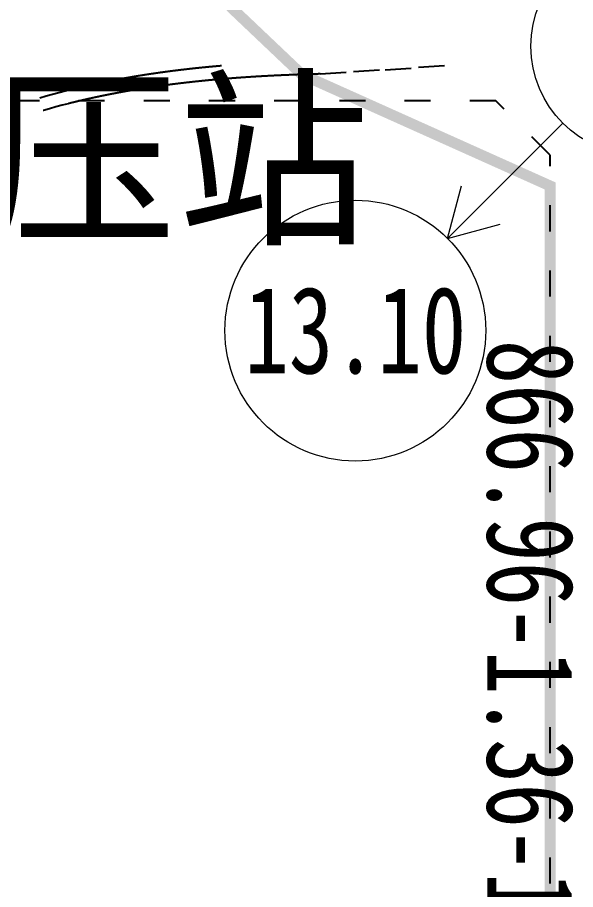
# Model space of a CAD drawing. Header units: millimetres. Extents: x 19715 to 35549, y 3563 to 14826.
# Drawn here: x 21489.4 to 21746.2, y 9319.4 to 9720.6 of the extents above; entities that cross this region are included whole.
import ezdxf
from ezdxf.enums import TextEntityAlignment as Align

# ---------------------------------------------------------------- set-up
doc = ezdxf.new("R2010")
doc.units = ezdxf.units.MM
doc.linetypes.add('ACAD_ISO03W100', pattern=[30, 12, -18])
doc.linetypes.add('BORDER', pattern=[44.45, 12.7, -6.35, 12.7, -6.35, 0, -6.35])
doc.layers.get('0').update_dxf_attribs({"linetype": 'ACAD_ISO03W100'})
for name, color, linetype, lineweight in [('下管段标注', 93, 'Continuous', 13), ('节点', 30, 'Continuous', 13), ('节点流量', 40, 'Continuous', 13)]:
    doc.layers.add(name, color=color, linetype=linetype, lineweight=lineweight)
doc.styles.add('样式 2', font='simhei.ttf')
doc.styles.add('管段仿宋', font='simfang.ttf', dxfattribs={"width": 0.75})
doc.styles.add('节点仿宋', font='simfang.ttf', dxfattribs={"width": 0.75})

msp = doc.modelspace()

# ---------------------------------------------------------------- linework, layer by layer
at = {"linetype": 'BORDER', "ltscale": 5, "const_width": 5}
msp.add_lwpolyline([(21587.23, 9725.65), (21620.22, 9694.34), (21734.48, 9643.08), (21734.5, 8162.89), (22589.98, 7880.12), (24215.66, 7317.16), (24497.44, 7317.16)], dxfattribs=at)
for points in [[(21583.31, 9698.32, 0.000099), (21583.06, 9698.3, 0.000296), (21582.37, 9698.24, 0.000292), (21581.67, 9698.18, 0.0003), (21580.98, 9698.12, 0.000296), (21580.28, 9698.06, 0.000304), (21579.58, 9697.99, 0.0003), (21578.88, 9697.93, 0.000308), (21578.19, 9697.86, 0.000304), (21577.49, 9697.8, 0.000312), (21576.8, 9697.73, 0.000308), (21576.09, 9697.66, 0.000316), (21575.4, 9697.59, 0.000312), (21574.7, 9697.53, 0.00032), (21574.01, 9697.46, 0.000316), (21573.31, 9697.38, 0.000324), (21572.62, 9697.31, 0.00032), (21571.92, 9697.24, 0.000328), (21571.22, 9697.17, 0.000324), (21570.52, 9697.09, 0.000332), (21569.83, 9697.02, 0.000328), (21569.13, 9696.94, 0.000336), (21568.44, 9696.86, 0.000332), (21567.74, 9696.78, 0.00034), (21567.05, 9696.7, 0.000336), (21566.35, 9696.62, 0.000344), (21565.66, 9696.54, 0.00034), (21564.96, 9696.46, 0.000348), (21564.27, 9696.38, 0.000344), (21563.57, 9696.29, 0.000352), (21562.88, 9696.21, 0.000348), (21562.18, 9696.12, 0.000356), (21561.49, 9696.04, 0.000352), (21560.79, 9695.95, 0.00036), (21560.1, 9695.86, 0.000356), (21559.4, 9695.77, 0.000364), (21558.71, 9695.68, 0.00036), (21558.01, 9695.59, 0.000368), (21557.32, 9695.49, 0.000364), (21556.63, 9695.4, 0.000372), (21555.94, 9695.3, 0.000368), (21555.24, 9695.21, 0.000376), (21554.55, 9695.11, 0.000372), (21553.85, 9695.01, 0.00038), (21553.16, 9694.91, 0.000376), (21552.47, 9694.81, 0.000384), (21551.78, 9694.71, 0.00038), (21551.08, 9694.61, 0.000388), (21550.39, 9694.51, 0.000384), (21549.7, 9694.4, 0.000392), (21549.01, 9694.3, 0.000388), (21548.31, 9694.19, 0.000396), (21547.63, 9694.08, 0.000392), (21546.93, 9693.97, 0.0004), (21546.24, 9693.86, 0.000396), (21545.55, 9693.75, 0.000404), (21544.86, 9693.64, 0.0004), (21544.17, 9693.53, 0.000408), (21543.48, 9693.41, 0.000404), (21542.79, 9693.3, 0.000412), (21542.1, 9693.18, 0.000408), (21541.41, 9693.06, 0.000416), (21540.72, 9692.95, 0.000412), (21540.03, 9692.82, 0.00042), (21539.34, 9692.7, 0.000416), (21538.65, 9692.58, 0.000424), (21537.96, 9692.46, 0.00042), (21537.27, 9692.33, 0.000428), (21536.58, 9692.21, 0.000424), (21535.89, 9692.08, 0.000432), (21535.21, 9691.95, 0.000428), (21534.52, 9691.82, 0.000436), (21533.83, 9691.69, 0.000432), (21533.14, 9691.56, 0.00044), (21532.46, 9691.43, 0.000436), (21531.77, 9691.29, 0.000444), (21531.08, 9691.16, 0.00044), (21530.39, 9691.02, 0.000448), (21529.71, 9690.89, 0.000444), (21529.02, 9690.75, 0.000452), (21528.34, 9690.61, 0.000448), (21527.65, 9690.46, 0.000456), (21526.97, 9690.32, 0.000452), (21526.28, 9690.18, 0.00046), (21525.6, 9690.03, 0.000456), (21524.91, 9689.89, 0.000464), (21524.23, 9689.74, 0.00046), (21523.54, 9689.59, 0.000468), (21522.86, 9689.44, 0.000464), (21522.17, 9689.29, 0.000472), (21521.49, 9689.14, 0.000468), (21520.81, 9688.98, 0.000476), (21520.13, 9688.83, 0.000472), (21519.44, 9688.67, 0.00048), (21518.76, 9688.51, 0.000476), (21518.08, 9688.35, 0.000484), (21517.4, 9688.19, 0.00048), (21516.72, 9688.03, 0.000488), (21516.04, 9687.87, 0.000484), (21515.36, 9687.7, 0.000492), (21514.68, 9687.54, 0.000488), (21514, 9687.37, 0.000493), (21513.99, 9687.37, 0.000004), (21512.64, 9687.03, 0.000988), (21512.18, 9686.92, 0.000496), (21511.28, 9686.69, 0.272996), (21257.01, 9433.66, 0.000496)], [(21583.31, 9698.32, 0.000099), (21583.06, 9698.3, 0.000296), (21582.37, 9698.24, 0.000292), (21581.67, 9698.18, 0.0003), (21580.98, 9698.12, 0.000296), (21580.28, 9698.06, 0.000304), (21579.58, 9697.99, 0.0003), (21578.88, 9697.93, 0.000308), (21578.19, 9697.86, 0.000304), (21577.49, 9697.8, 0.000312), (21576.8, 9697.73, 0.000308), (21576.09, 9697.66, 0.000316), (21575.4, 9697.59, 0.000312), (21574.7, 9697.53, 0.00032), (21574.01, 9697.46, 0.000316), (21573.31, 9697.38, 0.000324), (21572.62, 9697.31, 0.00032), (21571.92, 9697.24, 0.000328), (21571.22, 9697.17, 0.000324), (21570.52, 9697.09, 0.000332), (21569.83, 9697.02, 0.000328), (21569.13, 9696.94, 0.000336), (21568.44, 9696.86, 0.000332), (21567.74, 9696.78, 0.00034), (21567.05, 9696.7, 0.000336), (21566.35, 9696.62, 0.000344), (21565.66, 9696.54, 0.00034), (21564.96, 9696.46, 0.000348), (21564.27, 9696.38, 0.000344), (21563.57, 9696.29, 0.000352), (21562.88, 9696.21, 0.000348), (21562.18, 9696.12, 0.000356), (21561.49, 9696.04, 0.000352), (21560.79, 9695.95, 0.00036), (21560.1, 9695.86, 0.000356), (21559.4, 9695.77, 0.000364), (21558.71, 9695.68, 0.00036), (21558.01, 9695.59, 0.000368), (21557.32, 9695.49, 0.000364), (21556.63, 9695.4, 0.000372), (21555.94, 9695.3, 0.000368), (21555.24, 9695.21, 0.000376), (21554.55, 9695.11, 0.000372), (21553.85, 9695.01, 0.00038), (21553.16, 9694.91, 0.000376), (21552.47, 9694.81, 0.000384), (21551.78, 9694.71, 0.00038), (21551.08, 9694.61, 0.000388), (21550.39, 9694.51, 0.000384), (21549.7, 9694.4, 0.000392), (21549.01, 9694.3, 0.000388), (21548.31, 9694.19, 0.000396), (21547.63, 9694.08, 0.000392), (21546.93, 9693.97, 0.0004), (21546.24, 9693.86, 0.000396), (21545.55, 9693.75, 0.000404), (21544.86, 9693.64, 0.0004), (21544.17, 9693.53, 0.000408), (21543.48, 9693.41, 0.000404), (21542.79, 9693.3, 0.000412), (21542.1, 9693.18, 0.000408), (21541.41, 9693.06, 0.000416), (21540.72, 9692.95, 0.000412), (21540.03, 9692.82, 0.00042), (21539.34, 9692.7, 0.000416), (21538.65, 9692.58, 0.000424), (21537.96, 9692.46, 0.00042), (21537.27, 9692.33, 0.000428), (21536.58, 9692.21, 0.000424), (21535.89, 9692.08, 0.000432), (21535.21, 9691.95, 0.000428), (21534.52, 9691.82, 0.000436), (21533.83, 9691.69, 0.000432), (21533.14, 9691.56, 0.00044), (21532.46, 9691.43, 0.000436), (21531.77, 9691.29, 0.000444), (21531.08, 9691.16, 0.00044), (21530.39, 9691.02, 0.000448), (21529.71, 9690.89, 0.000444), (21529.02, 9690.75, 0.000452), (21528.34, 9690.61, 0.000448), (21527.65, 9690.46, 0.000456), (21526.97, 9690.32, 0.000452), (21526.28, 9690.18, 0.00046), (21525.6, 9690.03, 0.000456), (21524.91, 9689.89, 0.000464), (21524.23, 9689.74, 0.00046), (21523.54, 9689.59, 0.000468), (21522.86, 9689.44, 0.000464), (21522.17, 9689.29, 0.000472), (21521.49, 9689.14, 0.000468), (21520.81, 9688.98, 0.000476), (21520.13, 9688.83, 0.000472), (21519.44, 9688.67, 0.00048), (21518.76, 9688.51, 0.000476), (21518.08, 9688.35, 0.000484), (21517.4, 9688.19, 0.00048), (21516.72, 9688.03, 0.000488), (21516.04, 9687.87, 0.000484), (21515.36, 9687.7, 0.000492), (21514.68, 9687.54, 0.000488), (21514, 9687.37, 0.000493), (21513.99, 9687.37, 0.000004), (21512.64, 9687.03, 0.000988), (21512.18, 9686.92, 0.000496), (21511.28, 9686.69, 0.272996), (21257.01, 9433.66, 0.000496)], [(21583.31, 9698.32, 0.000099), (21583.06, 9698.3, 0.000296), (21582.37, 9698.24, 0.000292), (21581.67, 9698.18, 0.0003), (21580.98, 9698.12, 0.000296), (21580.28, 9698.06, 0.000304), (21579.58, 9697.99, 0.0003), (21578.88, 9697.93, 0.000308), (21578.19, 9697.86, 0.000304), (21577.49, 9697.8, 0.000312), (21576.8, 9697.73, 0.000308), (21576.09, 9697.66, 0.000316), (21575.4, 9697.59, 0.000312), (21574.7, 9697.53, 0.00032), (21574.01, 9697.46, 0.000316), (21573.31, 9697.38, 0.000324), (21572.62, 9697.31, 0.00032), (21571.92, 9697.24, 0.000328), (21571.22, 9697.17, 0.000324), (21570.52, 9697.09, 0.000332), (21569.83, 9697.02, 0.000328), (21569.13, 9696.94, 0.000336), (21568.44, 9696.86, 0.000332), (21567.74, 9696.78, 0.00034), (21567.05, 9696.7, 0.000336), (21566.35, 9696.62, 0.000344), (21565.66, 9696.54, 0.00034), (21564.96, 9696.46, 0.000348), (21564.27, 9696.38, 0.000344), (21563.57, 9696.29, 0.000352), (21562.88, 9696.21, 0.000348), (21562.18, 9696.12, 0.000356), (21561.49, 9696.04, 0.000352), (21560.79, 9695.95, 0.00036), (21560.1, 9695.86, 0.000356), (21559.4, 9695.77, 0.000364), (21558.71, 9695.68, 0.00036), (21558.01, 9695.59, 0.000368), (21557.32, 9695.49, 0.000364), (21556.63, 9695.4, 0.000372), (21555.94, 9695.3, 0.000368), (21555.24, 9695.21, 0.000376), (21554.55, 9695.11, 0.000372), (21553.85, 9695.01, 0.00038), (21553.16, 9694.91, 0.000376), (21552.47, 9694.81, 0.000384), (21551.78, 9694.71, 0.00038), (21551.08, 9694.61, 0.000388), (21550.39, 9694.51, 0.000384), (21549.7, 9694.4, 0.000392), (21549.01, 9694.3, 0.000388), (21548.31, 9694.19, 0.000396), (21547.63, 9694.08, 0.000392), (21546.93, 9693.97, 0.0004), (21546.24, 9693.86, 0.000396), (21545.55, 9693.75, 0.000404), (21544.86, 9693.64, 0.0004), (21544.17, 9693.53, 0.000408), (21543.48, 9693.41, 0.000404), (21542.79, 9693.3, 0.000412), (21542.1, 9693.18, 0.000408), (21541.41, 9693.06, 0.000416), (21540.72, 9692.95, 0.000412), (21540.03, 9692.82, 0.00042), (21539.34, 9692.7, 0.000416), (21538.65, 9692.58, 0.000424), (21537.96, 9692.46, 0.00042), (21537.27, 9692.33, 0.000428), (21536.58, 9692.21, 0.000424), (21535.89, 9692.08, 0.000432), (21535.21, 9691.95, 0.000428), (21534.52, 9691.82, 0.000436), (21533.83, 9691.69, 0.000432), (21533.14, 9691.56, 0.00044), (21532.46, 9691.43, 0.000436), (21531.77, 9691.29, 0.000444), (21531.08, 9691.16, 0.00044), (21530.39, 9691.02, 0.000448), (21529.71, 9690.89, 0.000444), (21529.02, 9690.75, 0.000452), (21528.34, 9690.61, 0.000448), (21527.65, 9690.46, 0.000456), (21526.97, 9690.32, 0.000452), (21526.28, 9690.18, 0.00046), (21525.6, 9690.03, 0.000456), (21524.91, 9689.89, 0.000464), (21524.23, 9689.74, 0.00046), (21523.54, 9689.59, 0.000468), (21522.86, 9689.44, 0.000464), (21522.17, 9689.29, 0.000472), (21521.49, 9689.14, 0.000468), (21520.81, 9688.98, 0.000476), (21520.13, 9688.83, 0.000472), (21519.44, 9688.67, 0.00048), (21518.76, 9688.51, 0.000476), (21518.08, 9688.35, 0.000484), (21517.4, 9688.19, 0.00048), (21516.72, 9688.03, 0.000488), (21516.04, 9687.87, 0.000484), (21515.36, 9687.7, 0.000492), (21514.68, 9687.54, 0.000488), (21514, 9687.37, 0.000493), (21513.99, 9687.37, 0.000004), (21512.64, 9687.03, 0.000988), (21512.18, 9686.92, 0.000496), (21511.28, 9686.69, 0.272996), (21257.01, 9433.66, 0.000496)], [(21628.62, 9694.6), (21685.93, 9698.32), (21628.62, 9694.6, 0.00016), (21627.91, 9694.58, 0.000168), (21627.22, 9694.56, 0.000164), (21626.51, 9694.54, 0.000172), (21625.82, 9694.52, 0.000168), (21625.11, 9694.5, 0.000176), (21624.42, 9694.48, 0.000172), (21623.71, 9694.46, 0.00018), (21623.02, 9694.43, 0.000176), (21622.31, 9694.41, 0.000184), (21621.62, 9694.39, 0.00018), (21620.91, 9694.37, 0.000188), (21620.22, 9694.34, 0.000184), (21619.51, 9694.32, 0.000192), (21618.82, 9694.29, 0.000188), (21618.11, 9694.27, 0.000196), (21617.42, 9694.24, 0.000192), (21616.72, 9694.21, 0.0002), (21616.02, 9694.19, 0.000196), (21615.32, 9694.16, 0.000204), (21614.62, 9694.13, 0.0002), (21613.92, 9694.1, 0.000208), (21613.23, 9694.07, 0.000204), (21612.52, 9694.04, 0.000212), (21611.83, 9694.01, 0.000208), (21611.12, 9693.98, 0.000216), (21610.43, 9693.95, 0.000212), (21609.72, 9693.92, 0.00022), (21609.03, 9693.89, 0.000216), (21608.32, 9693.85, 0.000224), (21607.63, 9693.82, 0.00022), (21606.92, 9693.78, 0.000228), (21606.23, 9693.75, 0.000224), (21605.53, 9693.71, 0.000232), (21604.83, 9693.67, 0.000228), (21604.13, 9693.64, 0.000236), (21603.44, 9693.6, 0.000232), (21602.73, 9693.56, 0.00024), (21602.04, 9693.52, 0.000236), (21601.33, 9693.48, 0.000244), (21600.64, 9693.44, 0.00024), (21599.94, 9693.4, 0.000248), (21599.24, 9693.36, 0.000244), (21598.54, 9693.31, 0.000252), (21597.84, 9693.27, 0.000248), (21597.14, 9693.23, 0.000256), (21596.45, 9693.18, 0.000252), (21595.74, 9693.14, 0.00026), (21595.05, 9693.09, 0.000256), (21594.35, 9693.04, 0.000264), (21593.65, 9693, 0.00026), (21592.95, 9692.95, 0.000268), (21592.26, 9692.9, 0.000264), (21591.55, 9692.85, 0.000272), (21590.86, 9692.8, 0.000268), (21590.16, 9692.75, 0.000276), (21589.46, 9692.7, 0.000272), (21588.76, 9692.64, 0.00028), (21588.07, 9692.59, 0.000276), (21587.37, 9692.53, 0.000284), (21586.67, 9692.48, 0.00028), (21585.97, 9692.42, 0.000288), (21585.28, 9692.37, 0.000284), (21584.57, 9692.31, 0.000292), (21583.88, 9692.25, 0.000288), (21583.18, 9692.19, 0.000296), (21582.49, 9692.13, 0.000292), (21581.78, 9692.07, 0.0003), (21581.09, 9692.01, 0.000296), (21580.39, 9691.95, 0.000304), (21579.7, 9691.88, 0.0003), (21579, 9691.82, 0.000308), (21578.3, 9691.75, 0.000304), (21577.6, 9691.69, 0.000312), (21576.91, 9691.62, 0.000308), (21576.21, 9691.55, 0.000316), (21575.52, 9691.49, 0.000312), (21574.82, 9691.42, 0.00032), (21574.12, 9691.35, 0.000316), (21573.42, 9691.28, 0.000324), (21572.73, 9691.2, 0.00032), (21572.03, 9691.13, 0.000328), (21571.34, 9691.06, 0.000324), (21570.64, 9690.98, 0.000332), (21569.95, 9690.91, 0.000328), (21569.25, 9690.83, 0.000336), (21568.55, 9690.75, 0.000332), (21567.85, 9690.67, 0.00034), (21567.16, 9690.6, 0.000336), (21566.46, 9690.51, 0.000344), (21565.77, 9690.43, 0.00034), (21565.07, 9690.35, 0.000348), (21564.38, 9690.27, 0.000344), (21563.68, 9690.18, 0.000352), (21562.99, 9690.1, 0.000348), (21562.29, 9690.01, 0.000356), (21561.6, 9689.93, 0.000352), (21560.91, 9689.84, 0.00036), (21560.21, 9689.75, 0.000356), (21559.52, 9689.66, 0.000364), (21558.83, 9689.57, 0.00036), (21558.13, 9689.48, 0.000368), (21557.44, 9689.38, 0.000364), (21556.74, 9689.29, 0.000372), (21556.05, 9689.2, 0.000368), (21555.35, 9689.1, 0.000376), (21554.66, 9689, 0.000372), (21553.97, 9688.9, 0.00038), (21553.28, 9688.8, 0.000376), (21552.58, 9688.7, 0.000384), (21551.89, 9688.6, 0.00038), (21551.2, 9688.5, 0.000388), (21550.51, 9688.4, 0.000384), (21549.81, 9688.29, 0.000392), (21549.12, 9688.19, 0.000388), (21548.43, 9688.08, 0.000396), (21547.74, 9687.97, 0.000392), (21547.05, 9687.86, 0.0004), (21546.36, 9687.76, 0.000396), (21545.66, 9687.64, 0.000404), (21544.98, 9687.53, 0.0004), (21544.28, 9687.42, 0.000408), (21543.59, 9687.3, 0.000404), (21542.9, 9687.19, 0.000412), (21542.21, 9687.07, 0.000408), (21541.52, 9686.95, 0.000416), (21540.83, 9686.84, 0.000412), (21540.14, 9686.72, 0.00042), (21539.45, 9686.6, 0.000416), (21538.76, 9686.47, 0.000424), (21538.08, 9686.35, 0.00042), (21537.38, 9686.22, 0.000428), (21536.7, 9686.1, 0.000424), (21536.01, 9685.97, 0.000432), (21535.32, 9685.84, 0.000428), (21534.63, 9685.71, 0.000436), (21533.95, 9685.58, 0.000432), (21533.26, 9685.45, 0.00044), (21532.57, 9685.32, 0.000436), (21531.88, 9685.19, 0.000444), (21531.2, 9685.05, 0.00044), (21530.51, 9684.91, 0.000448), (21529.82, 9684.78, 0.000444), (21529.14, 9684.64, 0.000452), (21528.45, 9684.5, 0.000448), (21527.76, 9684.36, 0.000456), (21527.08, 9684.21, 0.000452), (21526.39, 9684.07, 0.00046), (21525.71, 9683.93, 0.000456), (21525.02, 9683.78, 0.000464), (21524.34, 9683.63, 0.00046), (21523.66, 9683.48, 0.000468), (21522.98, 9683.33, 0.000464), (21522.29, 9683.18, 0.000472), (21521.61, 9683.03, 0.000468), (21520.92, 9682.87, 0.000476), (21520.24, 9682.72, 0.000472), (21519.56, 9682.56, 0.00048), (21518.88, 9682.4, 0.000476), (21518.19, 9682.24, 0.000484), (21517.52, 9682.08, 0.00048), (21516.83, 9681.92, 0.000488), (21516.15, 9681.76, 0.000484), (21515.47, 9681.59, 0.000492), (21514.79, 9681.43, 0.000488), (21514.11, 9681.26, 0.000493), (21514.1, 9681.26, 0.000004), (21512.75, 9680.92, 0.272996), (21262.77, 9432.16, 0.000496)], [(21628.62, 9694.6), (21685.93, 9698.32), (21628.62, 9694.6, 0.00016), (21627.91, 9694.58, 0.000168), (21627.22, 9694.56, 0.000164), (21626.51, 9694.54, 0.000172), (21625.82, 9694.52, 0.000168), (21625.11, 9694.5, 0.000176), (21624.42, 9694.48, 0.000172), (21623.71, 9694.46, 0.00018), (21623.02, 9694.43, 0.000176), (21622.31, 9694.41, 0.000184), (21621.62, 9694.39, 0.00018), (21620.91, 9694.37, 0.000188), (21620.22, 9694.34, 0.000184), (21619.51, 9694.32, 0.000192), (21618.82, 9694.29, 0.000188), (21618.11, 9694.27, 0.000196), (21617.42, 9694.24, 0.000192), (21616.72, 9694.21, 0.0002), (21616.02, 9694.19, 0.000196), (21615.32, 9694.16, 0.000204), (21614.62, 9694.13, 0.0002), (21613.92, 9694.1, 0.000208), (21613.23, 9694.07, 0.000204), (21612.52, 9694.04, 0.000212), (21611.83, 9694.01, 0.000208), (21611.12, 9693.98, 0.000216), (21610.43, 9693.95, 0.000212), (21609.72, 9693.92, 0.00022), (21609.03, 9693.89, 0.000216), (21608.32, 9693.85, 0.000224), (21607.63, 9693.82, 0.00022), (21606.92, 9693.78, 0.000228), (21606.23, 9693.75, 0.000224), (21605.53, 9693.71, 0.000232), (21604.83, 9693.67, 0.000228), (21604.13, 9693.64, 0.000236), (21603.44, 9693.6, 0.000232), (21602.73, 9693.56, 0.00024), (21602.04, 9693.52, 0.000236), (21601.33, 9693.48, 0.000244), (21600.64, 9693.44, 0.00024), (21599.94, 9693.4, 0.000248), (21599.24, 9693.36, 0.000244), (21598.54, 9693.31, 0.000252), (21597.84, 9693.27, 0.000248), (21597.14, 9693.23, 0.000256), (21596.45, 9693.18, 0.000252), (21595.74, 9693.14, 0.00026), (21595.05, 9693.09, 0.000256), (21594.35, 9693.04, 0.000264), (21593.65, 9693, 0.00026), (21592.95, 9692.95, 0.000268), (21592.26, 9692.9, 0.000264), (21591.55, 9692.85, 0.000272), (21590.86, 9692.8, 0.000268), (21590.16, 9692.75, 0.000276), (21589.46, 9692.7, 0.000272), (21588.76, 9692.64, 0.00028), (21588.07, 9692.59, 0.000276), (21587.37, 9692.53, 0.000284), (21586.67, 9692.48, 0.00028), (21585.97, 9692.42, 0.000288), (21585.28, 9692.37, 0.000284), (21584.57, 9692.31, 0.000292), (21583.88, 9692.25, 0.000288), (21583.18, 9692.19, 0.000296), (21582.49, 9692.13, 0.000292), (21581.78, 9692.07, 0.0003), (21581.09, 9692.01, 0.000296), (21580.39, 9691.95, 0.000304), (21579.7, 9691.88, 0.0003), (21579, 9691.82, 0.000308), (21578.3, 9691.75, 0.000304), (21577.6, 9691.69, 0.000312), (21576.91, 9691.62, 0.000308), (21576.21, 9691.55, 0.000316), (21575.52, 9691.49, 0.000312), (21574.82, 9691.42, 0.00032), (21574.12, 9691.35, 0.000316), (21573.42, 9691.28, 0.000324), (21572.73, 9691.2, 0.00032), (21572.03, 9691.13, 0.000328), (21571.34, 9691.06, 0.000324), (21570.64, 9690.98, 0.000332), (21569.95, 9690.91, 0.000328), (21569.25, 9690.83, 0.000336), (21568.55, 9690.75, 0.000332), (21567.85, 9690.67, 0.00034), (21567.16, 9690.6, 0.000336), (21566.46, 9690.51, 0.000344), (21565.77, 9690.43, 0.00034), (21565.07, 9690.35, 0.000348), (21564.38, 9690.27, 0.000344), (21563.68, 9690.18, 0.000352), (21562.99, 9690.1, 0.000348), (21562.29, 9690.01, 0.000356), (21561.6, 9689.93, 0.000352), (21560.91, 9689.84, 0.00036), (21560.21, 9689.75, 0.000356), (21559.52, 9689.66, 0.000364), (21558.83, 9689.57, 0.00036), (21558.13, 9689.48, 0.000368), (21557.44, 9689.38, 0.000364), (21556.74, 9689.29, 0.000372), (21556.05, 9689.2, 0.000368), (21555.35, 9689.1, 0.000376), (21554.66, 9689, 0.000372), (21553.97, 9688.9, 0.00038), (21553.28, 9688.8, 0.000376), (21552.58, 9688.7, 0.000384), (21551.89, 9688.6, 0.00038), (21551.2, 9688.5, 0.000388), (21550.51, 9688.4, 0.000384), (21549.81, 9688.29, 0.000392), (21549.12, 9688.19, 0.000388), (21548.43, 9688.08, 0.000396), (21547.74, 9687.97, 0.000392), (21547.05, 9687.86, 0.0004), (21546.36, 9687.76, 0.000396), (21545.66, 9687.64, 0.000404), (21544.98, 9687.53, 0.0004), (21544.28, 9687.42, 0.000408), (21543.59, 9687.3, 0.000404), (21542.9, 9687.19, 0.000412), (21542.21, 9687.07, 0.000408), (21541.52, 9686.95, 0.000416), (21540.83, 9686.84, 0.000412), (21540.14, 9686.72, 0.00042), (21539.45, 9686.6, 0.000416), (21538.76, 9686.47, 0.000424), (21538.08, 9686.35, 0.00042), (21537.38, 9686.22, 0.000428), (21536.7, 9686.1, 0.000424), (21536.01, 9685.97, 0.000432), (21535.32, 9685.84, 0.000428), (21534.63, 9685.71, 0.000436), (21533.95, 9685.58, 0.000432), (21533.26, 9685.45, 0.00044), (21532.57, 9685.32, 0.000436), (21531.88, 9685.19, 0.000444), (21531.2, 9685.05, 0.00044), (21530.51, 9684.91, 0.000448), (21529.82, 9684.78, 0.000444), (21529.14, 9684.64, 0.000452), (21528.45, 9684.5, 0.000448), (21527.76, 9684.36, 0.000456), (21527.08, 9684.21, 0.000452), (21526.39, 9684.07, 0.00046), (21525.71, 9683.93, 0.000456), (21525.02, 9683.78, 0.000464), (21524.34, 9683.63, 0.00046), (21523.66, 9683.48, 0.000468), (21522.98, 9683.33, 0.000464), (21522.29, 9683.18, 0.000472), (21521.61, 9683.03, 0.000468), (21520.92, 9682.87, 0.000476), (21520.24, 9682.72, 0.000472), (21519.56, 9682.56, 0.00048), (21518.88, 9682.4, 0.000476), (21518.19, 9682.24, 0.000484), (21517.52, 9682.08, 0.00048), (21516.83, 9681.92, 0.000488), (21516.15, 9681.76, 0.000484), (21515.47, 9681.59, 0.000492), (21514.79, 9681.43, 0.000488), (21514.11, 9681.26, 0.000493), (21514.1, 9681.26, 0.000004), (21512.75, 9680.92, 0.272996), (21262.77, 9432.16, 0.000496)], [(21628.62, 9694.6), (21685.93, 9698.32), (21628.62, 9694.6, 0.00016), (21627.91, 9694.58, 0.000168), (21627.22, 9694.56, 0.000164), (21626.51, 9694.54, 0.000172), (21625.82, 9694.52, 0.000168), (21625.11, 9694.5, 0.000176), (21624.42, 9694.48, 0.000172), (21623.71, 9694.46, 0.00018), (21623.02, 9694.43, 0.000176), (21622.31, 9694.41, 0.000184), (21621.62, 9694.39, 0.00018), (21620.91, 9694.37, 0.000188), (21620.22, 9694.34, 0.000184), (21619.51, 9694.32, 0.000192), (21618.82, 9694.29, 0.000188), (21618.11, 9694.27, 0.000196), (21617.42, 9694.24, 0.000192), (21616.72, 9694.21, 0.0002), (21616.02, 9694.19, 0.000196), (21615.32, 9694.16, 0.000204), (21614.62, 9694.13, 0.0002), (21613.92, 9694.1, 0.000208), (21613.23, 9694.07, 0.000204), (21612.52, 9694.04, 0.000212), (21611.83, 9694.01, 0.000208), (21611.12, 9693.98, 0.000216), (21610.43, 9693.95, 0.000212), (21609.72, 9693.92, 0.00022), (21609.03, 9693.89, 0.000216), (21608.32, 9693.85, 0.000224), (21607.63, 9693.82, 0.00022), (21606.92, 9693.78, 0.000228), (21606.23, 9693.75, 0.000224), (21605.53, 9693.71, 0.000232), (21604.83, 9693.67, 0.000228), (21604.13, 9693.64, 0.000236), (21603.44, 9693.6, 0.000232), (21602.73, 9693.56, 0.00024), (21602.04, 9693.52, 0.000236), (21601.33, 9693.48, 0.000244), (21600.64, 9693.44, 0.00024), (21599.94, 9693.4, 0.000248), (21599.24, 9693.36, 0.000244), (21598.54, 9693.31, 0.000252), (21597.84, 9693.27, 0.000248), (21597.14, 9693.23, 0.000256), (21596.45, 9693.18, 0.000252), (21595.74, 9693.14, 0.00026), (21595.05, 9693.09, 0.000256), (21594.35, 9693.04, 0.000264), (21593.65, 9693, 0.00026), (21592.95, 9692.95, 0.000268), (21592.26, 9692.9, 0.000264), (21591.55, 9692.85, 0.000272), (21590.86, 9692.8, 0.000268), (21590.16, 9692.75, 0.000276), (21589.46, 9692.7, 0.000272), (21588.76, 9692.64, 0.00028), (21588.07, 9692.59, 0.000276), (21587.37, 9692.53, 0.000284), (21586.67, 9692.48, 0.00028), (21585.97, 9692.42, 0.000288), (21585.28, 9692.37, 0.000284), (21584.57, 9692.31, 0.000292), (21583.88, 9692.25, 0.000288), (21583.18, 9692.19, 0.000296), (21582.49, 9692.13, 0.000292), (21581.78, 9692.07, 0.0003), (21581.09, 9692.01, 0.000296), (21580.39, 9691.95, 0.000304), (21579.7, 9691.88, 0.0003), (21579, 9691.82, 0.000308), (21578.3, 9691.75, 0.000304), (21577.6, 9691.69, 0.000312), (21576.91, 9691.62, 0.000308), (21576.21, 9691.55, 0.000316), (21575.52, 9691.49, 0.000312), (21574.82, 9691.42, 0.00032), (21574.12, 9691.35, 0.000316), (21573.42, 9691.28, 0.000324), (21572.73, 9691.2, 0.00032), (21572.03, 9691.13, 0.000328), (21571.34, 9691.06, 0.000324), (21570.64, 9690.98, 0.000332), (21569.95, 9690.91, 0.000328), (21569.25, 9690.83, 0.000336), (21568.55, 9690.75, 0.000332), (21567.85, 9690.67, 0.00034), (21567.16, 9690.6, 0.000336), (21566.46, 9690.51, 0.000344), (21565.77, 9690.43, 0.00034), (21565.07, 9690.35, 0.000348), (21564.38, 9690.27, 0.000344), (21563.68, 9690.18, 0.000352), (21562.99, 9690.1, 0.000348), (21562.29, 9690.01, 0.000356), (21561.6, 9689.93, 0.000352), (21560.91, 9689.84, 0.00036), (21560.21, 9689.75, 0.000356), (21559.52, 9689.66, 0.000364), (21558.83, 9689.57, 0.00036), (21558.13, 9689.48, 0.000368), (21557.44, 9689.38, 0.000364), (21556.74, 9689.29, 0.000372), (21556.05, 9689.2, 0.000368), (21555.35, 9689.1, 0.000376), (21554.66, 9689, 0.000372), (21553.97, 9688.9, 0.00038), (21553.28, 9688.8, 0.000376), (21552.58, 9688.7, 0.000384), (21551.89, 9688.6, 0.00038), (21551.2, 9688.5, 0.000388), (21550.51, 9688.4, 0.000384), (21549.81, 9688.29, 0.000392), (21549.12, 9688.19, 0.000388), (21548.43, 9688.08, 0.000396), (21547.74, 9687.97, 0.000392), (21547.05, 9687.86, 0.0004), (21546.36, 9687.76, 0.000396), (21545.66, 9687.64, 0.000404), (21544.98, 9687.53, 0.0004), (21544.28, 9687.42, 0.000408), (21543.59, 9687.3, 0.000404), (21542.9, 9687.19, 0.000412), (21542.21, 9687.07, 0.000408), (21541.52, 9686.95, 0.000416), (21540.83, 9686.84, 0.000412), (21540.14, 9686.72, 0.00042), (21539.45, 9686.6, 0.000416), (21538.76, 9686.47, 0.000424), (21538.08, 9686.35, 0.00042), (21537.38, 9686.22, 0.000428), (21536.7, 9686.1, 0.000424), (21536.01, 9685.97, 0.000432), (21535.32, 9685.84, 0.000428), (21534.63, 9685.71, 0.000436), (21533.95, 9685.58, 0.000432), (21533.26, 9685.45, 0.00044), (21532.57, 9685.32, 0.000436), (21531.88, 9685.19, 0.000444), (21531.2, 9685.05, 0.00044), (21530.51, 9684.91, 0.000448), (21529.82, 9684.78, 0.000444), (21529.14, 9684.64, 0.000452), (21528.45, 9684.5, 0.000448), (21527.76, 9684.36, 0.000456), (21527.08, 9684.21, 0.000452), (21526.39, 9684.07, 0.00046), (21525.71, 9683.93, 0.000456), (21525.02, 9683.78, 0.000464), (21524.34, 9683.63, 0.00046), (21523.66, 9683.48, 0.000468), (21522.98, 9683.33, 0.000464), (21522.29, 9683.18, 0.000472), (21521.61, 9683.03, 0.000468), (21520.92, 9682.87, 0.000476), (21520.24, 9682.72, 0.000472), (21519.56, 9682.56, 0.00048), (21518.88, 9682.4, 0.000476), (21518.19, 9682.24, 0.000484), (21517.52, 9682.08, 0.00048), (21516.83, 9681.92, 0.000488), (21516.15, 9681.76, 0.000484), (21515.47, 9681.59, 0.000492), (21514.79, 9681.43, 0.000488), (21514.11, 9681.26, 0.000493), (21514.1, 9681.26, 0.000004), (21512.75, 9680.92, 0.272996), (21262.77, 9432.16, 0.000496)]]:
    msp.add_lwpolyline(points, format="xyb")
for points in [[(21709.48, 9682.17), (21249.94, 9682.16)], [(21709.48, 9682.17), (21272.44, 9682.16)], [(21734.48, 9657.17), (21709.46, 9682.18)], [(21734.48, 9112.17), (21734.48, 9657.17)]]:
    msp.add_lwpolyline(points)
at = {"layer": '节点'}
msp.add_circle((21775.64, 9707.35), 50, dxfattribs=at)
at = {"layer": '节点流量'}
for q in [(21740.29, 9672), (21693.73, 9643.11), (21711.4, 9625.43)]:
    msp.add_line((21687.26, 9618.96), q, dxfattribs=at)
msp.add_circle((21644.83, 9576.54), 60, dxfattribs=at)

# ---------------------------------------------------------------- texts
at = {"color": 7, "style": '样式 2'}
msp.add_text('山南水厂加压站', height=65, dxfattribs=at).set_placement((21030.76, 9622.81))
at = {"layer": '下管段标注', "style": '管段仿宋', "width": 0.75}
msp.add_text('866.96-1.36-1.66', height=40, rotation=269.9835, dxfattribs=at).set_placement((21745.56, 9409.04), align=Align.TOP_CENTER)
at = {"layer": '节点流量', "style": '节点仿宋', "width": 0.75}
msp.add_text('13.10', height=40, dxfattribs=at).set_placement((21644.83, 9576.54), align=Align.MIDDLE)

doc.saveas('drawing.dxf')
